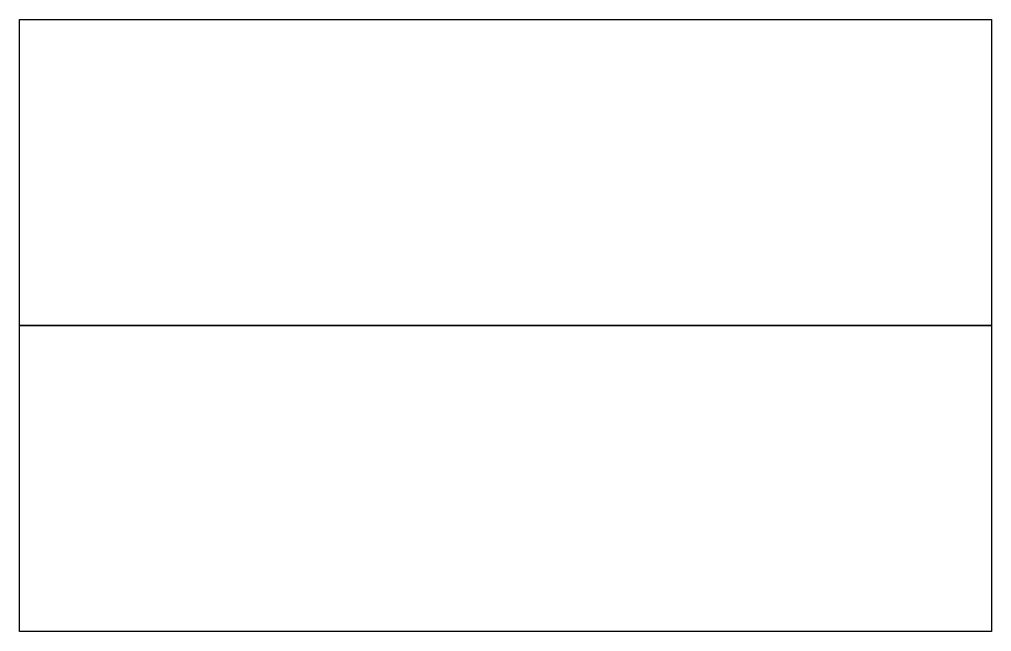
# Model space of a CAD drawing. Extents: x 0 to 10, y -6.3 to 0.
import ezdxf

# ---------------------------------------------------------------- set-up
doc = ezdxf.new("R2010")
doc.units = 0
doc.header["$MEASUREMENT"] = 0
doc.layers.add('BLACK', color=7, linetype='CONTINUOUS')

msp = doc.modelspace()

# ---------------------------------------------------------------- linework, layer by layer
at = {"layer": 'BLACK', "linetype": 'CONTINUOUS'}
for p, q in [((0, 0), (10, 0)), ((0, -3.15), (0, 0)), ((10, 0), (10, -3.15)), ((10, -3.15), (0, -3.15)), ((0, -3.15), (10, -3.15)), ((0, -6.3), (0, -3.15)), ((10, -3.15), (10, -6.3)), ((10, -6.3), (0, -6.3))]:
    msp.add_line(p, q, dxfattribs=at)

doc.saveas('drawing.dxf')
